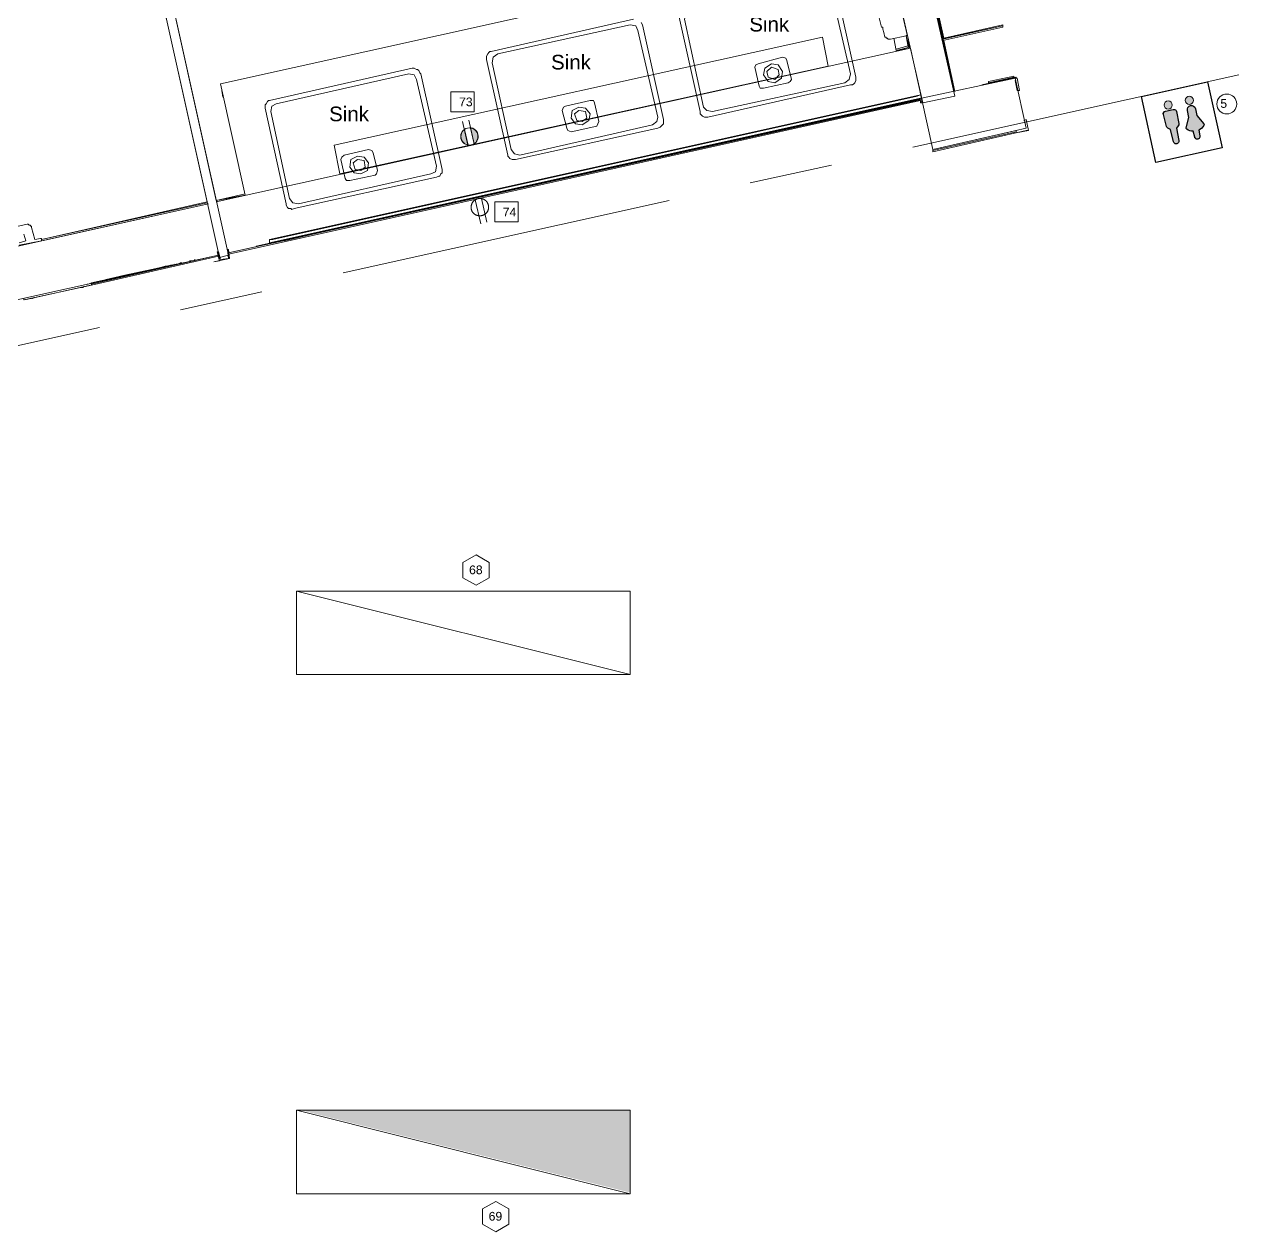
# Model space of a CAD drawing. Header units: inches. Extents: x 0.9 to 36.3, y 0.7 to 23.3.
# Drawn here: x 24.258 to 26.077, y 9.767 to 11.575 of the extents above; entities that cross this region are included whole.
import ezdxf

# ---------------------------------------------------------------- set-up
doc = ezdxf.new("R2010")
doc.units = ezdxf.units.IN
for name, color, linetype, lineweight, true_color in [('Blocks', 7, 'Continuous', 5, 0x9a9c7f), ('Lights', 7, 'Continuous', 5, 0xff0a0a), ('Numbering Lights', 1, 'Continuous', 0, 0xff0000), ('PDF_Geometry', 7, 'Continuous', 9, 0x777777)]:
    doc.layers.add(name, color=color, linetype=linetype, lineweight=lineweight, true_color=true_color)
for name, color, linetype, lineweight in [('Numbering receptecles', 170, 'Continuous', 0), ('Numbering Signages', 82, 'Continuous', 0), ('Receptacles', 170, 'Continuous', 0)]:
    doc.layers.add(name, color=color, linetype=linetype, lineweight=lineweight)
doc.layers.add('Signages', color=82, linetype='Continuous')
doc.styles.get("Standard").update_dxf_attribs({"font": 'arial.ttf'})

msp = doc.modelspace()

# ---------------------------------------------------------------- hatches: boundary and pattern name
at = {"layer": 'Lights', "linetype": 'ByBlock', "transparency": 33554559}
msp.add_hatch(color=256, dxfattribs=at).paths.add_polyline_path([(24.67287941931905, 9.948801954670227), (25.16593497487463, 9.825538065781332), (25.16593497487463, 9.948801954670227)])
at = {"layer": 'Receptacles', "linetype": 'ByBlock', "transparency": 33554559}
for points in [[(24.9175892393649, 11.39698700140789), (24.92292300531504, 11.39480616380935), (24.91781222872353, 11.41793637951759), (24.91710052977866, 11.41777912485323), (24.91298353781852, 11.41276399800597), (24.91179196897004, 11.4080220403437), (24.91372036508602, 11.40098367822718)], [(24.93362280721972, 11.41732438327225), (24.92742016447926, 11.42005931748637), (24.92670846553439, 11.41990206282202), (24.93181924212591, 11.39677184711378), (24.93656930569873, 11.40230007809782), (24.93768224721504, 11.40739788523254), (24.93678005937263, 11.41317010412367)]]:
    msp.add_hatch(color=256, dxfattribs=at).paths.add_polyline_path(points)
at = {"layer": 'Signages', "linetype": 'ByBlock'}
h = msp.add_hatch(color=256, dxfattribs=at)
h.dxf.hatch_style = 1
edge = h.paths.add_edge_path()
edge.add_arc((25.97162711104697, 11.45441397843498), 0.006143627913442413, 12.41611595882385, 372.4161159588238)
edge = h.paths.add_edge_path()
edge.add_arc((25.98347144282594, 11.42585326769992), 0.004000251549469616, 322.3471748226004, 370.4194791633706, ccw=False)
edge.add_line((25.98663854906105, 11.42340961253714), (25.98398626406365, 11.41997211101055))
edge.add_line((25.98398626406365, 11.41997211101055), (25.98743556564408, 11.40121426406849))
edge.add_arc((25.98352887261913, 11.40035416984815), 0.004000251549469752, -167.58388404117613, 12.416115958823923, ccw=False)
edge.add_line((25.97962217959418, 11.3994940756278), (25.97487496763596, 11.41796617572276))
edge.add_line((25.97487496763596, 11.41796617572276), (25.97102428688877, 11.41997198983078))
edge.add_arc((25.97287232282966, 11.42351977443814), 0.004000251549469626, 194.4127527542819, 242.4850570950519, ccw=False)
edge.add_line((25.9689979680596, 11.42252408996262), (25.96442971253781, 11.440299844237))
edge.add_arc((25.96830406730787, 11.44129552871253), 0.00400025154946973, 102.41611595882381, 194.4127527542742, ccw=False)
edge.add_line((25.96744397308752, 11.44520222173747), (25.97929207591886, 11.44781069000007))
edge.add_arc((25.9801521701392, 11.44390399697513), 0.004000251549469767, 10.419479163373978, 102.41611595882472, ccw=False)
edge.add_line((25.98408645770815, 11.44462745656893), (25.98740573039489, 11.42657672729373))
h = msp.add_hatch(color=256, dxfattribs=at)
h.dxf.hatch_style = 1
edge = h.paths.add_edge_path()
edge.add_line((26.01242512964769, 11.44881447783532), (26.01467752392389, 11.43858372311092))
edge.add_line((26.01467752392389, 11.43858372311092), (26.02500826649258, 11.42604976878307))
edge.add_arc((26.0234648325188, 11.42477763880413), 0.00200012577473487, -28.975954052213012, 39.496047694685785, ccw=False)
edge.add_arc((26.01168169094704, 11.43130267773226), 0.0154692964364137, 292.31487980421724, 331.02404594779046, ccw=False)
edge.add_line((26.01755532750357, 11.41699185924275), (26.01917178938514, 11.40820128414942))
edge.add_arc((26.0152650963602, 11.40734118992907), 0.004000251549469752, -167.58388404117613, 12.416115958823923, ccw=False)
edge.add_line((26.01135840333525, 11.40648109570873), (26.00913369581249, 11.41513775995798))
edge.add_arc((26.00845425416916, 11.43059212799071), 0.01546929643641371, 233.80818596985722, 272.5173521134305, ccw=False)
edge.add_arc((26.00050083860886, 11.41972190539691), 0.002000125774734868, 165.3361842229619, 233.8081859698606, ccw=False)
edge.add_line((25.99856586129768, 11.42022823129984), (26.00267764440607, 11.43594183982185))
edge.add_line((26.00267764440607, 11.43594183982185), (26.00042525012988, 11.44617259454625))
edge.add_arc((26.00642518988879, 11.44749353619078), 0.006143627913441201, 12.416115958823923, 192.4161159588239, ccw=False)
edge = h.paths.add_edge_path()
edge.add_arc((26.00336333478803, 11.4614009985159), 0.006143627913442413, 12.41611595882385, 372.4161159588238)

# ---------------------------------------------------------------- linework, layer by layer
at = {"layer": 'Blocks', "linetype": 'ByBlock'}
for points in [[(25.23897298177083, 11.58619520399306), (25.27063835991753, 11.44453430175781), (25.27063835991753, 11.44120110405816), (25.27230495876736, 11.43953450520833), (25.27397155761718, 11.43786790635851), (25.27730475531684, 11.43620130750868), (25.27897135416666, 11.43620130750868), (25.28230455186632, 11.43620130750868), (25.4956292046441, 11.48453267415364), (25.49896240234375, 11.48453267415364), (25.50062900119357, 11.48619927300347), (25.5022956000434, 11.4878658718533), (25.50396219889323, 11.49119906955295), (25.50396219889323, 11.49286566840278), (25.50396219889323, 11.49619886610243), (25.47229682074653, 11.63785976833767)], [(25.17064242892795, 11.5828620062934), (24.95731777615017, 11.53453063964844), (24.95565117730035, 11.53453063964844), (24.95398457845052, 11.53286404079861), (24.95231797960069, 11.53119744194878), (24.95065138075087, 11.52786424424913), (24.95065138075087, 11.52453104654948), (24.95065138075087, 11.52286444769965), (24.98231675889757, 11.37953694661458), (24.98231675889757, 11.37787034776476), (24.98398335774739, 11.37620374891493), (24.98564995659722, 11.3745371500651), (24.98898315429687, 11.37287055121528), (24.9906497531467, 11.37287055121528), (24.99398295084635, 11.37287055121528), (25.20730760362413, 11.41953531901042), (25.21064080132378, 11.42120191786024), (25.21230740017361, 11.42286851671007), (25.21397399902343, 11.42453511555989), (25.21564059787326, 11.42620171440972), (25.21564059787326, 11.42953491210938), (25.21564059787326, 11.43286810980903), (25.18397521972656, 11.57452901204427), (25.18230862087674, 11.57786220974392)], [(24.77399190266927, 11.3678707546658), (24.76732550726996, 11.37620374891493), (24.75732591417101, 11.37787034776476), (24.74732632107205, 11.37287055121528), (24.74565972222222, 11.36120435926649)]]:
    msp.add_lwpolyline(points, dxfattribs=at)
for points in [[(25.4956292046441, 11.50119866265191), (25.49396260579427, 11.49286566840278), (25.48729621039496, 11.4878658718533), (25.28897094726562, 11.44453430175781), (25.28063795301649, 11.44620090060764), (25.27563815646701, 11.45120069715712), (25.24730597601996, 11.5828620062934), (25.24897257486979, 11.58952840169271), (25.25397237141927, 11.59452819824219), (25.45396423339843, 11.6395263671875), (25.46229722764757, 11.63785976833767), (25.46563042534722, 11.63119337293837)], [(25.20730760362413, 11.43620130750868), (25.2056410047743, 11.42953491210938), (25.198974609375, 11.42453511555989), (25.00064934624566, 11.37953694661458), (24.99231635199653, 11.38120354546441), (24.98731655544705, 11.38786994086371), (24.958984375, 11.51786465115017), (24.96065097384982, 11.52619764539931), (24.96731736924913, 11.53119744194878), (25.16564263237847, 11.57452901204427), (25.1739756266276, 11.57286241319444), (25.17730882432726, 11.56619601779514)], [(25.40229966905382, 11.4878658718533), (25.40563286675347, 11.48953247070312), (25.4072994656033, 11.49286566840278), (25.40063307020399, 11.52119784884983), (25.39896647135416, 11.52453104654948), (25.39396667480468, 11.52619764539931), (25.35730150010851, 11.51619805230035), (25.35396830240885, 11.51453145345052), (25.35230170355903, 11.51119825575087), (25.35896809895833, 11.48286607530382), (25.36063469780816, 11.47953287760417), (25.36563449435764, 11.47953287760417)], [(25.39396667480468, 11.50453186035156), (25.39230007595486, 11.4945322672526), (25.3823004828559, 11.4878658718533), (25.37230088975694, 11.48953247070312), (25.36563449435764, 11.49953206380208), (25.36730109320746, 11.50953165690104), (25.37730068630642, 11.51619805230035), (25.38730027940538, 11.51453145345052)], [(24.62566460503472, 11.46120029025608), (24.8389892578125, 11.50953165690104), (24.84232245551215, 11.50953165690104), (24.8456556532118, 11.50786505805121), (24.84732225206163, 11.50786505805121), (24.84898885091146, 11.50619845920139), (24.85065544976128, 11.50286526150174), (24.85232204861111, 11.50119866265191), (24.88398742675781, 11.35787116156684), (24.88398742675781, 11.35620456271701), (24.88398742675781, 11.35287136501736), (24.88232082790799, 11.35120476616753), (24.88065422905816, 11.34787156846788), (24.87898763020833, 11.34787156846788), (24.87565443250868, 11.34620496961806), (24.6623297797309, 11.29954020182292), (24.65899658203125, 11.29787360297309), (24.65732998318142, 11.29954020182292), (24.65399678548177, 11.29954020182292), (24.65233018663194, 11.30120680067274), (24.65066358778212, 11.30453999837239), (24.65066358778212, 11.30620659722222), (24.61899820963541, 11.44953409830729), (24.61899820963541, 11.45120069715712), (24.61899820963541, 11.45453389485677), (24.62066480848524, 11.4562004937066), (24.62233140733507, 11.45953369140625), (24.62399800618489, 11.46120029025608)], [(24.6556633843316, 11.31453959147135), (24.66066318088107, 11.30787319607205), (24.66899617513021, 11.30620659722222), (24.86732143825955, 11.35120476616753), (24.87398783365885, 11.35453796386719), (24.87565443250868, 11.36287095811632), (24.8456556532118, 11.49286566840278), (24.84232245551215, 11.49953206380208), (24.83398946126302, 11.50119866265191), (24.63566419813368, 11.4562004937066), (24.62899780273437, 11.45286729600694), (24.62733120388455, 11.44453430175781)], [(25.3823004828559, 11.49286566840278), (25.38896687825521, 11.49953206380208), (25.38730027940538, 11.50786505805121), (25.37730068630642, 11.51119825575087), (25.37063429090712, 11.50453186035156), (25.37230088975694, 11.49619886610243)], [(25.11564466688368, 11.42286851671007), (25.11731126573351, 11.42620171440972), (25.11897786458333, 11.42953491210938), (25.11231146918403, 11.45786709255642), (25.1106448703342, 11.46120029025608), (25.10564507378472, 11.46120029025608), (25.06897989908854, 11.45286729600694), (25.06564670138889, 11.45120069715712), (25.06398010253906, 11.44620090060764), (25.07064649793837, 11.41953531901042), (25.07231309678819, 11.41620212131076), (25.07731289333767, 11.41453552246094)], [(25.10564507378472, 11.44120110405816), (25.10397847493489, 11.4312015109592), (25.09397888183593, 11.42453511555989), (25.08397928873698, 11.42620171440972), (25.07731289333767, 11.43453470865885), (25.0789794921875, 11.44620090060764), (25.08897908528646, 11.45120069715712), (25.09897867838541, 11.44953409830729)], [(25.09397888183593, 11.42953491210938), (25.10064527723524, 11.43453470865885), (25.09897867838541, 11.44453430175781), (25.08897908528646, 11.44620090060764), (25.08231268988715, 11.44120110405816), (25.0856458875868, 11.4312015109592)], [(24.74565972222222, 11.34120517306858), (24.74065992567274, 11.34120517306858), (24.73899332682291, 11.34453837076823), (24.73232693142361, 11.37287055121528), (24.73399353027343, 11.37620374891493), (24.73732672797309, 11.37953694661458), (24.77399190266927, 11.38786994086371), (24.77899169921875, 11.38620334201389), (24.78065829806857, 11.38287014431424), (24.78732469346788, 11.35620456271701), (24.78565809461805, 11.35120476616753), (24.78399149576823, 11.34953816731771)], [(24.74565972222222, 11.36120435926649), (24.75232611762153, 11.35287136501736), (24.76232571072049, 11.35120476616753), (24.77232530381944, 11.35620456271701), (24.77399190266927, 11.3678707546658), (24.76732550726996, 11.37620374891493), (24.75732591417101, 11.37787034776476), (24.74732632107205, 11.37287055121528)], [(24.76232571072049, 11.35620456271701), (24.75399271647135, 11.35787116156684), (24.7506595187717, 11.3678707546658), (24.75732591417101, 11.37287055121528), (24.76732550726996, 11.37120395236545), (24.76899210611979, 11.36120435926649)]]:
    msp.add_lwpolyline(points, close=True, dxfattribs=at)
at = {"layer": 'Lights', "linetype": 'ByBlock'}
for points in [[(25.16593497487464, 10.60131097744988), (24.66593497487463, 10.60131097744988), (24.66593497487463, 10.72631097744988), (25.16593497487464, 10.60131097744988), (25.16593497487463, 10.72631097744989), (24.66593497487463, 10.72631097744988)], [(25.16593497487463, 9.82380195467022), (24.66593497487461, 9.82380195467022), (24.66593497487461, 9.948801954670227), (25.16593497487463, 9.82380195467022), (25.16593497487463, 9.948801954670227), (24.66593497487461, 9.948801954670227)]]:
    msp.add_lwpolyline(points, dxfattribs=at)
msp.add_lwpolyline([(25.16593497487463, 9.82380195467022), (25.16593497487463, 9.948801954670227), (24.66593497487461, 9.948801954670227)], close=True, dxfattribs=at)
at = {"layer": 'Numbering Lights', "linetype": 'ByBlock', "ltscale": 0.001}
for points in [[(24.93492305194117, 10.78049317339813), (24.91527221415961, 10.76914775691514), (24.91527221415961, 10.74645692394918), (24.93492305194117, 10.7351115074662), (24.95457388972272, 10.74645692394918), (24.95457388972272, 10.76914775691514)], [(24.96426999210381, 9.812312053984485), (24.94461915432225, 9.8009666375015), (24.94461915432225, 9.77827580453554), (24.96426999210381, 9.766930388052558), (24.98392082988536, 9.77827580453554), (24.98392082988536, 9.8009666375015)]]:
    msp.add_lwpolyline(points, close=True, dxfattribs=at)
at = {"layer": 'Numbering receptecles', "linetype": 'ByBlock', "ltscale": 0.001}
for points in [[(24.89728155356835, 11.4743421612832), (24.93228155356835, 11.4743421612832), (24.93228155356835, 11.44447388683756), (24.89728155356835, 11.44447388683756)], [(24.96276652412325, 11.30940392710153), (24.99776652412325, 11.30940392710153), (24.99776652412325, 11.27953565265588), (24.96276652412325, 11.27953565265588)]]:
    msp.add_lwpolyline(points, close=True, dxfattribs=at)
at = {"layer": 'Numbering Signages', "linetype": 'ByBlock'}
for centre in [(25.97162711104697, 11.45441397843498), (26.00336333478803, 11.4614009985159)]:
    msp.add_circle(centre, 0.006143627913442413, dxfattribs=at)
at = {"layer": 'Numbering Signages', "linetype": 'ByBlock', "ltscale": 0.001}
msp.add_circle((26.05940768431438, 11.4559665498663), 0.01491938170775597, dxfattribs=at)
at = {"layer": 'PDF_Geometry', "linetype": 'ByBlock'}
for points in [[(23.48904418945312, 12.99780442979601), (23.89569430881076, 11.16454569498698), (24.53400166829427, 11.30620659722222)], [(25.65062289767795, 11.47453308105469), (25.59229193793403, 11.73285590277778), (25.52896118164062, 12.02284410264757), (25.53062778049045, 12.02284410264757), (25.59395853678385, 11.73285590277778), (25.53062778049045, 12.02284410264757), (25.59562513563368, 11.73285590277778), (25.63562350802951, 11.55452982584635), (25.72395324707031, 11.57452901204427), (25.72395324707031, 11.57286241319444), (25.72395324707031, 11.57119581434462), (25.63395690917968, 11.5511966281467), (25.72395324707031, 11.57119581434462)], [(25.63229031032986, 11.55286322699653), (25.72395324707031, 11.57286241319444), (25.63395690917968, 11.55286322699653), (25.59395853678385, 11.73285590277778), (25.65228949652778, 11.47453308105469), (25.63395690917968, 11.5511966281467)], [(24.28401184082031, 11.25287543402778), (24.53233506944444, 11.30787319607205), (24.28401184082031, 11.25287543402778), (24.53233506944444, 11.30953979492188), (24.44567192925347, 11.69785732693142), (24.45900472005208, 11.70119052463108), (24.54566786024305, 11.3112063937717), (24.58899943033854, 11.31953938802083), (24.54566786024305, 11.3112063937717), (24.58899943033854, 11.32120598687066)], [(24.56400044759114, 11.22954305013021), (24.45900472005208, 11.70119052463108), (24.44567192925347, 11.69785732693142), (24.55066765679253, 11.22620985243056), (24.56400044759114, 11.22954305013021), (24.55066765679253, 11.22620985243056)], [(25.56729295518663, 11.61786058213976), (25.58062574598524, 11.55952962239583), (25.57895914713541, 11.55786302354601), (25.55562676323785, 11.55286322699653), (25.55396016438802, 11.55286322699653), (25.55229356553819, 11.55286322699653), (25.55062696668837, 11.55452982584635), (25.54896036783854, 11.55452982584635), (25.54896036783854, 11.55619642469618), (25.54729376898871, 11.55619642469618), (25.54562717013889, 11.56286282009549), (25.54396057128906, 11.56786261664496), (25.54396057128906, 11.56952921549479), (25.54396057128906, 11.57119581434462), (25.54229397243924, 11.57119581434462), (25.53729417588976, 11.59119500054253)], [(25.58229234483507, 11.54119703504774), (25.57895914713541, 11.55786302354601), (25.58395894368489, 11.53953043619792)], [(25.58395894368489, 11.54119703504774), (25.57895914713541, 11.55786302354601)], [(24.54566786024305, 11.30953979492188), (25.58562554253472, 11.53953043619792), (25.60229153103299, 11.46453348795573), (24.56400044759114, 11.23287624782986)], [(25.58229234483507, 11.54286363389757), (25.56395975748698, 11.53786383734809)], [(25.58562554253472, 11.53953043619792), (25.56395975748698, 11.53619723849826)], [(25.65228949652778, 11.47453308105469), (25.63562350802951, 11.5511966281467)], [(25.36563449435764, 11.49953206380208), (25.36730109320746, 11.50953165690104), (25.37730068630642, 11.51619805230035), (25.38730027940538, 11.51453145345052), (25.39396667480468, 11.50453186035156)], [(25.58895874023437, 11.39120313856337), (26.07727220323351, 11.49953206380208)], [(25.74395243326823, 11.4945322672526), (25.74395243326823, 11.49619886610243), (25.69228786892361, 11.48453267415364), (25.70228746202257, 11.48619927300347), (25.70228746202257, 11.4878658718533), (25.70228746202257, 11.48953247070312), (25.74061923556857, 11.49786546495226), (25.74061923556857, 11.49619886610243), (25.7422858344184, 11.4945322672526), (25.70228746202257, 11.48619927300347)], [(25.70228746202257, 11.4878658718533), (25.74061923556857, 11.49619886610243)], [(25.70228746202257, 11.4878658718533), (25.74061923556857, 11.49619886610243), (25.70228746202257, 11.4878658718533)], [(25.74395243326823, 11.49619886610243), (25.7422858344184, 11.4945322672526), (25.74561903211805, 11.4945322672526), (25.74895222981771, 11.47619967990451), (25.74561903211805, 11.47619967990451), (25.7422858344184, 11.49119906955295)], [(25.74561903211805, 11.4945322672526), (25.74895222981771, 11.47619967990451), (25.74561903211805, 11.47619967990451)], [(24.55566745334201, 11.46620008680556), (24.55400085449219, 11.47619967990451), (24.55566745334201, 11.46620008680556)], [(25.60229153103299, 11.46453348795573), (25.59729173448351, 11.4628668891059), (25.60062493218316, 11.46453348795573), (24.56400044759114, 11.23287624782986), (25.60229153103299, 11.4628668891059)], [(25.60062493218316, 11.4628668891059), (25.60229153103299, 11.45786709255642), (25.60062493218316, 11.4628668891059), (24.56400044759114, 11.23287624782986)], [(25.60395812988281, 11.45786709255642), (25.60229153103299, 11.45786709255642), (25.60062493218316, 11.45786709255642), (25.60062493218316, 11.46120029025608), (24.56400044759114, 11.23120964898003)], [(24.63233100043403, 11.2478756374783), (25.59729173448351, 11.4628668891059), (24.63233100043403, 11.2478756374783)], [(25.59562513563368, 11.46786668565538), (25.60062493218316, 11.46953328450521), (25.60229153103299, 11.46453348795573), (25.60062493218316, 11.46953328450521)], [(25.07731289333767, 11.43453470865885), (25.0789794921875, 11.44620090060764), (25.08897908528646, 11.45120069715712), (25.09897867838541, 11.44953409830729), (25.10564507378472, 11.44120110405816)], [(24.78899129231771, 11.28287421332465), (25.39896647135416, 11.41953531901042), (24.78899129231771, 11.28287421332465)], [(25.34563530815972, 11.33787197536892), (25.46729702419705, 11.36453755696614)], [(24.58899943033854, 11.31953938802083), (24.54566786024305, 11.30953979492188)], [(24.53400166829427, 11.30620659722222), (24.28401184082031, 11.25120883517795)], [(24.73566012912326, 11.20287746853299), (25.22397359212239, 11.3112063937717)], [(23.9740244547526, 11.21121046278212), (24.26234605577257, 11.27620781792535), (24.26401265462239, 11.27620781792535), (24.26567925347222, 11.27454121907552), (24.26734585232205, 11.27454121907552), (24.26734585232205, 11.27287462022569), (24.26901245117188, 11.27287462022569), (24.26901245117188, 11.27120802137587), (24.27401224772135, 11.25287543402778), (24.28234524197049, 11.2545420328776), (24.28401184082031, 11.2545420328776), (24.28401184082031, 11.25120883517795), (24.25067986382378, 11.24454243977864)], [(24.25067986382378, 11.2478756374783), (24.26067945692274, 11.25120883517795), (24.25734625922309, 11.26120842827691)], [(24.70566134982639, 11.26454162597656), (24.64733039008246, 11.25120883517795)], [(24.62566460503472, 11.25287543402778), (24.62566460503472, 11.2478756374783), (24.62566460503472, 11.25287543402778), (24.6306644015842, 11.25287543402778)], [(24.63233100043403, 11.2478756374783), (24.62566460503472, 11.2478756374783), (24.63233100043403, 11.2478756374783)], [(24.54900105794271, 11.22954305013021), (23.8790283203125, 11.08121575249566), (23.83902994791666, 11.07288275824653), (22.31409200032552, 10.73289659288194)], [(24.54900105794271, 11.22954305013021), (24.3590087890625, 11.18621148003472), (24.54900105794271, 11.22954305013021), (24.3590087890625, 11.18787807888455)], [(24.54900105794271, 11.22787645128038), (24.3590087890625, 11.18454488118489)], [(24.56233384874132, 11.23787604437934), (24.56400044759114, 11.23787604437934), (24.56566704644097, 11.22454325358073), (24.5423346625434, 11.21954345703125), (24.55066765679253, 11.22121005588108), (24.54733445909288, 11.23454284667969), (24.54900105794271, 11.23454284667969)], [(24.55233425564236, 11.2228766547309), (24.56400044759114, 11.22454325358073), (24.55233425564236, 11.2228766547309)], [(24.55233425564236, 11.2228766547309), (24.56400044759114, 11.22454325358073)], [(24.48233710394965, 11.21454366048177), (24.48067050509982, 11.21454366048177), (24.47733730740017, 11.21454366048177), (24.47233751085069, 11.21287706163194), (24.46567111545139, 11.21121046278212), (24.45900472005208, 11.20954386393229), (24.44067213270399, 11.20621066623264), (24.45567152235243, 11.20954386393229), (24.46233791775174, 11.21121046278212), (24.46900431315104, 11.21287706163194), (24.47400410970052, 11.21287706163194), (24.47900390625, 11.21454366048177), (24.48233710394965, 11.21454366048177), (24.48400370279948, 11.2162102593316)], [(24.35734219021267, 11.18454488118489), (24.25901285807291, 11.16287909613715), (24.35734219021267, 11.18454488118489)], [(24.34234280056424, 11.18121168348524), (24.27401224772135, 11.16621229383681), (24.34234280056424, 11.18121168348524)], [(24.49233669704861, 11.14787970648871), (24.61399841308593, 11.17454528808594)], [(23.88236151801215, 11.01288519965278), (24.37067498101128, 11.12121412489149)]]:
    msp.add_lwpolyline(points, dxfattribs=at)
for points in [[(25.59229193793403, 11.73285590277778), (25.52896118164062, 12.02284410264757), (25.48062981499566, 12.01117791069878), (25.54396057128906, 11.72118971082899), (25.60395812988281, 11.45786709255642), (25.65228949652778, 11.46786668565538)], [(24.58899943033854, 11.31953938802083), (24.55233425564236, 11.48619927300347), (25.5272945827908, 11.7028571234809), (24.55233425564236, 11.48619927300347)], [(25.46229722764757, 11.51286485460069), (25.45396423339843, 11.55619642469618), (24.72232733832465, 11.39453633626302), (24.73066033257378, 11.35120476616753), (25.46229722764757, 11.51286485460069), (24.73066033257378, 11.35120476616753), (24.72232733832465, 11.39453633626302), (25.45396423339843, 11.55619642469618)], [(25.56062655978732, 11.55452982584635), (25.56395975748698, 11.53619723849826)], [(25.56395975748698, 11.53619723849826), (25.58395894368489, 11.54119703504774)], [(25.61895751953125, 11.38786994086371), (25.75895182291666, 11.41953531901042), (25.7422858344184, 11.4945322672526), (25.60229153103299, 11.46453348795573)], [(25.59562513563368, 11.46786668565538), (24.6306644015842, 11.25287543402778), (24.62566460503472, 11.25287543402778), (25.60062493218316, 11.46953328450521)], [(25.59729173448351, 11.4628668891059), (24.63233100043403, 11.2478756374783), (24.62566460503472, 11.2478756374783), (25.60062493218316, 11.46453348795573), (25.59729173448351, 11.4628668891059), (25.60229153103299, 11.46453348795573), (24.62566460503472, 11.2478756374783), (24.63233100043403, 11.2478756374783)], [(25.58229234483507, 11.45953369140625), (24.6056654188368, 11.24287584092882)], [(25.74395243326823, 11.41620212131076), (25.74395243326823, 11.41286892361111), (25.76228502061632, 11.41620212131076), (25.75895182291666, 11.43286810980903), (25.75561862521701, 11.4312015109592), (25.75895182291666, 11.43286810980903), (25.76228502061632, 11.41620212131076), (25.75895182291666, 11.41620212131076), (25.61895751953125, 11.38453674316406), (25.61895751953125, 11.38620334201389), (25.74395243326823, 11.41453552246094), (25.61895751953125, 11.38620334201389), (25.61895751953125, 11.38786994086371)], [(25.24897257486979, 11.38620334201389), (25.26063876681857, 11.38786994086371)], [(24.9273189968533, 11.31453959147135), (24.93731858995226, 11.31620619032118)], [(24.56400044759114, 11.22454325358073), (24.55233425564236, 11.2228766547309), (24.54900105794271, 11.23454284667969), (24.54733445909288, 11.23454284667969), (24.55066765679253, 11.22121005588108), (24.5423346625434, 11.21954345703125), (24.56566704644097, 11.22454325358073), (24.56400044759114, 11.23787604437934), (24.56233384874132, 11.23787604437934)], [(24.54900105794271, 11.22954305013021), (24.55066765679253, 11.22121005588108), (24.5423346625434, 11.21954345703125), (24.56566704644097, 11.22454325358073), (24.56400044759114, 11.23287624782986), (24.56566704644097, 11.22454325358073), (24.5423346625434, 11.21954345703125), (24.55066765679253, 11.22121005588108)], [(24.45567152235243, 11.20954386393229), (24.40900675455729, 11.19954427083333), (24.39400736490885, 11.19621107313368), (24.38067457411024, 11.19287787543403), (24.36900838216146, 11.18954467773438), (24.3590087890625, 11.18787807888455), (24.35400899251302, 11.18621148003472), (24.35234239366319, 11.18621148003472), (24.35400899251302, 11.18621148003472), (24.3590087890625, 11.18787807888455), (24.36900838216146, 11.18954467773438), (24.38067457411024, 11.19287787543403), (24.39400736490885, 11.19621107313368), (24.40900675455729, 11.19954427083333), (24.45567152235243, 11.20954386393229), (24.47067091200087, 11.21287706163194), (24.4856703016493, 11.2162102593316), (24.49733649359809, 11.21787685818142), (24.50566948784722, 11.21954345703125), (24.49733649359809, 11.21787685818142), (24.4856703016493, 11.2162102593316), (24.47067091200087, 11.21287706163194), (24.45567152235243, 11.20954386393229), (24.46567111545139, 11.21121046278212), (24.47400410970052, 11.21287706163194), (24.48233710394965, 11.21454366048177), (24.48900349934896, 11.2162102593316), (24.49233669704861, 11.21787685818142), (24.49400329589844, 11.21787685818142), (24.49233669704861, 11.21787685818142), (24.48900349934896, 11.2162102593316), (24.48233710394965, 11.21454366048177), (24.47400410970052, 11.21287706163194), (24.46567111545139, 11.21121046278212), (24.45567152235243, 11.20954386393229), (24.40900675455729, 11.19954427083333), (24.40067376030816, 11.19621107313368), (24.3906741672092, 11.19454447428385), (24.38400777180989, 11.19287787543403), (24.37734137641059, 11.1912112765842), (24.37400817871094, 11.1912112765842), (24.37234157986111, 11.1912112765842), (24.37400817871094, 11.1912112765842), (24.37734137641059, 11.1912112765842), (24.38400777180989, 11.19287787543403), (24.3906741672092, 11.19454447428385), (24.40067376030816, 11.19621107313368), (24.40900675455729, 11.19954427083333)], [(24.43567233615451, 11.20454406738281), (24.4156731499566, 11.20121086968316), (24.42900594075521, 11.20287746853299), (24.44900512695312, 11.20787726508246)], [(24.50566948784722, 11.22121005588108), (24.51233588324653, 11.22121005588108), (24.51400248209635, 11.2228766547309), (24.51233588324653, 11.22121005588108)], [(24.25734625922309, 11.16454569498698), (24.25734625922309, 11.16287909613715), (24.3590087890625, 11.18454488118489), (24.3590087890625, 11.18787807888455), (24.3590087890625, 11.18454488118489), (24.25734625922309, 11.16287909613715)], [(24.42567274305555, 11.20287746853299), (24.40900675455729, 11.19954427083333), (24.40234035915799, 11.19787767198351), (24.39734056260851, 11.19621107313368), (24.3906741672092, 11.19454447428385), (24.38734096950955, 11.19454447428385), (24.38400777180989, 11.19287787543403), (24.38234117296007, 11.19287787543403), (24.38567437065972, 11.19287787543403), (24.38900756835938, 11.19454447428385), (24.39400736490885, 11.19621107313368), (24.39900716145833, 11.19621107313368), (24.40567355685764, 11.19787767198351)], [(24.34734259711371, 11.18287828233507), (24.34567599826389, 11.18121168348524), (24.34234280056424, 11.18121168348524), (24.34567599826389, 11.18121168348524)], [(24.27401224772135, 11.16621229383681), (24.2706790500217, 11.16454569498698), (24.26901245117188, 11.16454569498698), (24.2706790500217, 11.16454569498698)]]:
    msp.add_lwpolyline(points, close=True, dxfattribs=at)
at = {"layer": 'Receptacles', "linetype": 'ByBlock'}
for points in [[(24.91478304995707, 11.42995663424819), (24.92264578317479, 11.39437168700473)], [(24.92403513624037, 11.43200094488479), (24.93189786945809, 11.39641599764134)], [(24.94189178908442, 11.27672332566233), (24.93361939946181, 11.31241010374013)], [(24.9512650558975, 11.27889609998635), (24.94306250613211, 11.31428159154368)]]:
    msp.add_lwpolyline(points, dxfattribs=at)
for points in [[(24.92300163264722, 11.39445031433691), (24.91781222872353, 11.41793637951759), (24.91527994227276, 11.41588396297043), (24.91353798209904, 11.4136329516152), (24.91230912606211, 11.41074886864727), (24.91187059630222, 11.40766619087126), (24.91222239281938, 11.40438491828717), (24.91320726094923, 11.40161674983988), (24.91490382802395, 11.39900583605693), (24.91723346671137, 11.39690802641077), (24.91984032753904, 11.39524469356923)], [(24.93189786945809, 11.39641599764134), (24.93443015590885, 11.3984684141885), (24.93609348875039, 11.40107527501617), (24.93732234478733, 11.40395935798409), (24.93776087454722, 11.4070420357601), (24.93748770536223, 11.40996745887175), (24.9364242099002, 11.41309147679149), (24.93472764282548, 11.41570239057443), (24.93239800413807, 11.41780020022059), (24.92986977064257, 11.4191076835897), (24.92670846553439, 11.41990206282202)]]:
    msp.add_lwpolyline(points, close=True, dxfattribs=at)
msp.add_arc((24.92501951801534, 11.40752976839709), 0.01306502230672022, 282.2199635172302, 12.69942330789597, dxfattribs=at)
for points in [[(24.91249961495963, 11.40481939509178), (24.91092706831609, 11.41193638454047), (24.91508540041995, 11.41845353660965), (24.92220238986864, 11.42002608325319)], [(24.92220238986864, 11.42002608325319), (24.92931937931733, 11.42159862989674), (24.93619238085894, 11.41751892512506), (24.93776492750249, 11.41040193567637)], [(24.92778493045322, 11.39476077071035), (24.92066794100453, 11.3931882240668), (24.91407216160318, 11.3977024056431), (24.91249961495964, 11.40481939509179)]]:
    msp.add_open_spline(points, degree=3, dxfattribs=at)
msp.add_rational_spline([(24.93777751966253, 11.31413768104732), (24.94117100770487, 11.31494680470492), (24.94461407221882, 11.31438488928452), (24.94757422995369, 11.3125388371803), (24.95053438768857, 11.31069278507608), (24.9525538387958, 11.30784809538961), (24.95332026734702, 11.30444471038895), (24.95499163221173, 11.29723450514813), (24.95083750192958, 11.29057332756903), (24.94362729668874, 11.2889019627044), (24.93641709144791, 11.28723059783977), (24.92939540360677, 11.29130115987869), (24.92772403874214, 11.29851136511952), (24.92613624212074, 11.30536106009832), (24.93056731442169, 11.31246631618268), (24.93777751966253, 11.31413768104732)], [1, 0.9484487101048172, 0.9484487101048172, 1, 0.9484487101048172, 0.9484487101048172, 1, 1, 1, 1, 1, 1, 1, 1, 1, 1], degree=3, knots=[0, 0, 0, 0, 0.7916796614590691, 0.7916796614590691, 0.7916796614590691, 1.583359322918138, 1.583359322918138, 1.583359322918138, 2.583359322918138, 2.583359322918138, 2.583359322918138, 3.583359322918138, 3.583359322918138, 3.583359322918138, 4.583359322918138, 4.583359322918138, 4.583359322918138, 4.583359322918138], dxfattribs=at)
at = {"layer": 'Signages', "linetype": 'ByBlock', "ltscale": 0.001}
msp.add_lwpolyline([(26.052444168672, 11.39020580258899), (25.95334890699637, 11.36838907389117), (25.93157421130333, 11.4672934145692), (26.03066947297896, 11.48911014326702)], close=True, dxfattribs=at)
at = {"layer": 'Signages', "linetype": 'ByBlock'}
for points in [[(25.98740573039489, 11.42657672729374, -0.2128863248008893), (25.98663854906105, 11.42340961253714), (25.98398626406365, 11.41997211101055), (25.98743556564408, 11.4012142640685, -0.9999999999999999), (25.97962217959418, 11.39949407562781), (25.97487496763596, 11.41796617572276), (25.97102428688878, 11.41997198983078, -0.2128863248008906), (25.9689979680596, 11.42252408996262), (25.96442971253781, 11.440299844237, -0.4244574974897364), (25.96744397308752, 11.44520222173747), (25.97929207591886, 11.44781069000007, -0.4244574974897408), (25.98408645770815, 11.44462745656893)], [(26.01242512964769, 11.44881447783532), (26.01467752392389, 11.43858372311093), (26.02500826649259, 11.42604976878307, -0.3079841033316614), (26.02521458874039, 11.42380869284086, -0.1705252402504385), (26.01755532750357, 11.41699185924276), (26.01917178938514, 11.40820128414942, -0.9999999999999999), (26.01135840333525, 11.40648109570873), (26.00913369581249, 11.41513775995798, -0.1705252402504385), (25.99931978360118, 11.41810771452109, -0.3079841033316614), (25.99856586129768, 11.42022823129984), (26.00267764440607, 11.43594183982185), (26.00042525012988, 11.44617259454625, -0.9999999999999999)]]:
    msp.add_lwpolyline(points, format="xyb", close=True, dxfattribs=at)

# ---------------------------------------------------------------- texts
at = {"layer": 'Blocks', "linetype": 'ByBlock'}
for p in [(25.34416909048684, 11.56451446625577), (25.04723831011836, 11.50766372424355), (24.71478799803151, 11.43013479285194)]:
    msp.add_text('Sink', height=0.0219779241578916, dxfattribs=at).set_placement(p)
at = {"layer": 'Numbering Lights', "linetype": 'ByBlock', "ltscale": 0.001}
for s, p in [('68', (24.92440983630932, 10.7516950455929)), ('69', (24.95375677647196, 9.783513926179253))]:
    msp.add_text(s, height=0.01309013122638507, dxfattribs=at).set_placement(p)
at = {"layer": 'Numbering receptecles', "linetype": 'ByBlock', "ltscale": 0.001}
for s, p in [('73', (24.9093984356691, 11.45254761964709)), ('74', (24.97488340622401, 11.28760938546542))]:
    msp.add_text(s, height=0.01309013122638507, dxfattribs=at).set_placement(p)
at = {"layer": 'Numbering Signages', "linetype": 'ByBlock', "ltscale": 0.001}
msp.add_text('5', height=0.01309013122638507, dxfattribs=at).set_placement((26.04972003906715, 11.45020979693606))

doc.saveas('drawing.dxf')
